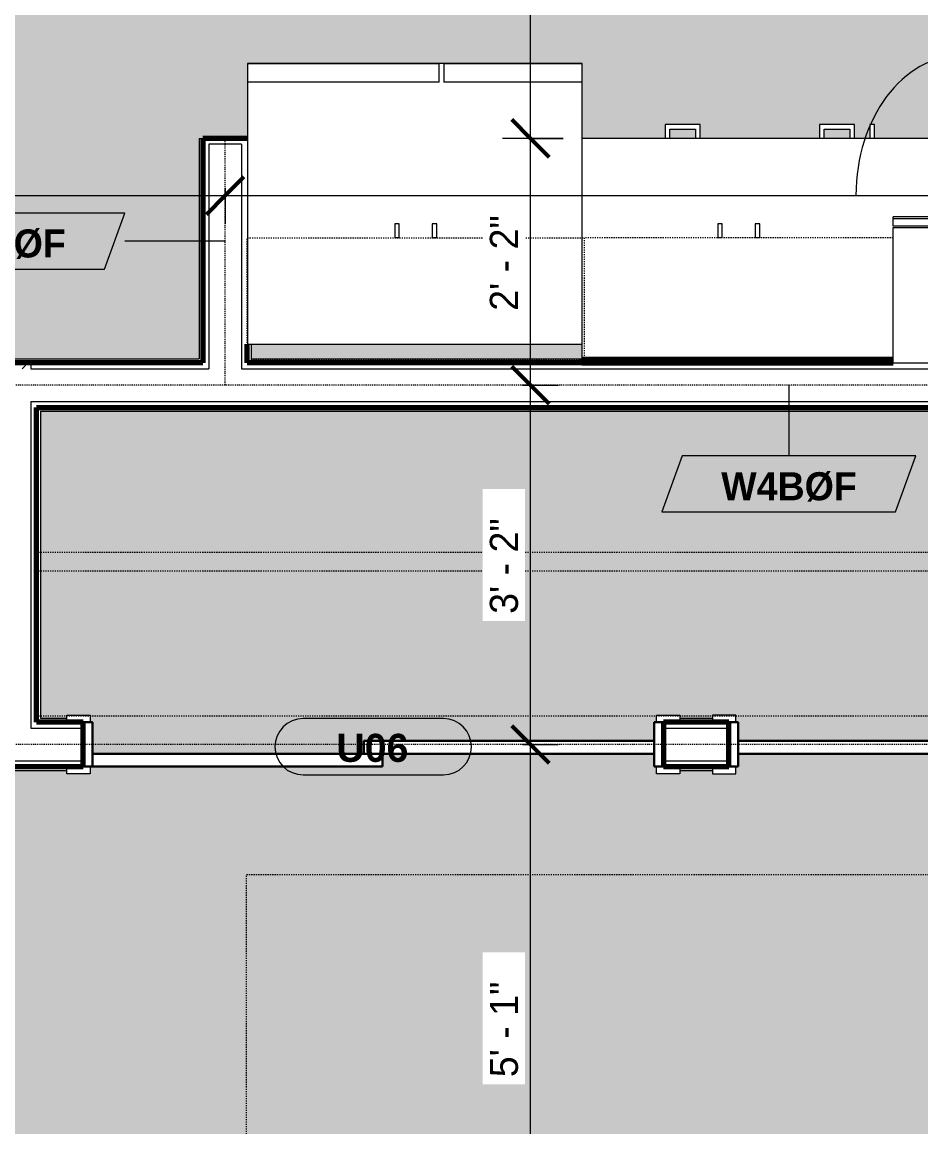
# Model space of a CAD drawing. Header units: inches. Extents: x -2533 to -979, y 116 to 10917.
# Drawn here: x -1735.8 to -1639.8, y 10509.1 to 10627.2 of the extents above; entities that cross this region are included whole.
import ezdxf

# ---------------------------------------------------------------- set-up
doc = ezdxf.new("R2010")
doc.units = ezdxf.units.IN
doc.header["$MEASUREMENT"] = 0
doc.linetypes.add('Dash', pattern=[0.25, 0.125, -0.125])
doc.linetypes.add('Dash 3_32_', pattern=[0.1875, 0.09375, -0.09375])
for name, color, linetype, lineweight in [('A-ANNO-DIMS', 211, 'Continuous', 9), ('A-ANNO-DIMS-32', 211, 'Continuous', 9), ('A-DETL-1', 90, 'Dash 3_32_', 18), ('A-DOOR', 31, 'Continuous', 18), ('A-DOOR-3', 31, 'Continuous', 30), ('A-DOOR-4', 31, 'Continuous', 9), ('A-DOOR-FRAM-3', 31, 'Continuous', 30), ('A-DOOR-IDEN', 31, 'Continuous', 9), ('A-WALL', 113, 'Continuous', 18), ('A-WALL-3', 113, 'Continuous', 70), ('A-WALL-4', 113, 'Continuous', 9), ('A-WALL-IDEN', 211, 'Continuous', 9), ('I-FURN', 30, 'Continuous', 9), ('I-FURN-HDLN', 30, 'Dash', 9), ('Q-CASE', 31, 'Continuous', 9), ('Q-CASE-1', 31, 'Dash', 9), ('Q-CASE-HDLN', 31, 'Dash', 9), ('Q-SPCQ', 91, 'Continuous', 9)]:
    doc.layers.add(name, color=color, linetype=linetype, lineweight=lineweight)
doc.layers.add('A-AREA-PATT-1', color=7, linetype='Continuous', lineweight=9, transparency=1)
doc.styles.add('Arial_B', font='arialbd.ttf', dxfattribs={"height": 3})
doc.styles.add('Century Gothic', font='ufonts.com_century-gothic.ttf', dxfattribs={"height": 3})
doc.styles.add('Century Gothic_B', font='GOTHICB.TTF', dxfattribs={"height": 3})
doc.dimstyles.new('OD_1__HACK_2', dxfattribs={"dimscale": 12, "dimtxt": 3.132505, "dimasz": 0.333333, "dimexe": 0.25, "dimexo": 0.166667, "dimgap": 0.041667, "dimtad": 1, "dimdec": 0, "dimzin": 3, "dimdsep": 46, "dimlunit": 4, "dimtxsty": 'Century Gothic', "dimblk1": 'OBLIQUE', "dimblk2": 'OBLIQUE', "dimsah": 1, "dimcen": 0.09, "dimdle": 0.25, "dimazin": 0, "dimtfac": 1, "dimtdec": 4, "dimtix": 1, "dimtmove": 0, "dimatfit": 3, "dimfxl": 1, "dimtvp": 1, "dimtfill": 1, "dimfrac": 2, "dimtolj": 1, "dimtzin": 0, "dimarcsym": 2})
doc.dimstyles.new('OD_1__HACK_2_1', dxfattribs={"dimscale": 12, "dimtxt": 3.132505, "dimasz": 0.333333, "dimexe": 0.25, "dimexo": 0.166667, "dimgap": 0.041667, "dimtad": 1, "dimdec": 0, "dimzin": 3, "dimdsep": 46, "dimlunit": 4, "dimtxsty": 'Century Gothic', "dimblk1": 'OBLIQUE', "dimblk2": 'OBLIQUE', "dimsah": 1, "dimcen": 0.09, "dimdle": 0.25, "dimazin": 0, "dimtfac": 1, "dimtdec": 4, "dimtix": 1, "dimtmove": 1, "dimatfit": 3, "dimfxl": 1, "dimtvp": 1, "dimtfill": 1, "dimfrac": 2, "dimtolj": 1, "dimtzin": 0, "dimarcsym": 2})

# ---------------------------------------------------------------- blocks, each defined once
blk = doc.blocks.new('Basic Wall _ INT - W4BØF - _5_8 GYP - 2X4 WOOD_BATT_ - 5_8 GYP_ - ___-2694515-2ND _ 3RD FLOOR - 2BD C - ADA TYPE B')
at = {"layer": 'A-WALL'}
for p, q in [((-2261.29, 10585.88), (-2108.72, 10585.88)), ((-2260.87, 10585.59), (-2109.14, 10585.59))]:
    blk.add_line(p, q, dxfattribs=at)
blk = doc.blocks.new('Basic Wall _ INT - W4BØF - _5_8 GYP - 2X4 WOOD_BATT_ - 5_8 GYP_ - ___-2694516-2ND _ 3RD FLOOR - 2BD C - ADA TYPE B')
at = {"layer": 'A-WALL'}
for p, q in [((-2268.22, 10591.17), (-2243.94, 10591.17)), ((-2243.53, 10590.88), (-2268.1, 10590.88)), ((-2203.03, 10590.88), (-2238.78, 10590.88)), ((-2238.36, 10591.17), (-2203.03, 10591.17))]:
    blk.add_line(p, q, dxfattribs=at)
at = {"layer": 'A-WALL', "flags": 128}
for points in [[(-2268.1, 10590.88), (-2268.11, 10590.9), (-2268.13, 10590.96), (-2268.17, 10591.05), (-2268.22, 10591.17)], [(-2268.07, 10590.8), (-2268.08, 10590.82), (-2268.09, 10590.84), (-2268.09, 10590.86), (-2268.1, 10590.87), (-2268.1, 10590.88), (-2268.1, 10590.88)]]:
    blk.add_lwpolyline(points, dxfattribs=at)
blk = doc.blocks.new('Basic Wall _ INT - W4BØF - _5_8 GYP - 2X4 WOOD_BATT_ - 5_8 GYP_ - ___-2694518-2ND _ 3RD FLOOR - 2BD C - ADA TYPE B')
at = {"layer": 'A-WALL'}
for p, q in [((-2260.87, 10552.77), (-2258.07, 10552.77)), ((-2192.57, 10552.77), (-2189.07, 10552.77)), ((-2258.07, 10552.48), (-2261.29, 10552.48)), ((-2189.07, 10552.48), (-2192.57, 10552.48))]:
    blk.add_line(p, q, dxfattribs=at)
blk = doc.blocks.new('Basic Wall _ INT - W4BØF - _5_8 GYP - 2X4 WOOD_BATT_ - 5_8 GYP_ - ___-2694517-2ND _ 3RD FLOOR - 2BD C - ADA TYPE B')
at = {"layer": 'A-WALL'}
for p, q in [((-2304.48, 10547.48), (-2258.07, 10547.48)), ((-2304.31, 10547.19), (-2258.07, 10547.19)), ((-2192.57, 10547.48), (-2189.07, 10547.48)), ((-2192.57, 10547.19), (-2189.07, 10547.19))]:
    blk.add_line(p, q, dxfattribs=at)
blk = doc.blocks.new('SLIDING - FLUSH - 6-0 x 6-8-3203587-2ND _ 3RD FLOOR - 2BD C - ADA TYPE B')
at = {"layer": 'A-DOOR-3'}
for p, q in [((1, 2.25), (-36, 2.25)), ((-36, 2.25), (-36, 0.875)), ((1, 0.875), (1, 2.25)), ((-36, 0.875), (1, 0.875)), ((36, 0.875), (-1, 0.875)), ((-1, 0.875), (-1, -0.5)), ((36, -0.5), (36, 0.875)), ((-1, -0.5), (36, -0.5))]:
    blk.add_line(p, q, dxfattribs=at)
at = {"layer": 'A-DOOR-4'}
for p, q in [((-36.25, 3), (-38.75, 3)), ((-38.75, 3), (-38.75, 2.25)), ((-36.25, 2.25), (-36.25, 3)), ((36.25, 3), (36.25, 2.25)), ((38.75, 3), (36.25, 3)), ((38.75, 2.25), (38.75, 3)), ((-38.75, 2.25), (-36.25, 2.25)), ((36.25, 2.25), (38.75, 2.25)), ((-36.25, -2.5), (-38.75, -2.5)), ((-38.75, -2.5), (-38.75, -3.25)), ((-38.75, -3.25), (-36.25, -3.25)), ((-36.25, -3.25), (-36.25, -2.5)), ((38.75, -2.5), (36.25, -2.5)), ((36.25, -2.5), (36.25, -3.25)), ((36.25, -3.25), (38.75, -3.25)), ((38.75, -3.25), (38.75, -2.5))]:
    blk.add_line(p, q, dxfattribs=at)
at = {"layer": 'A-DOOR-FRAM-3'}
for p, q in [((-36, 2.25), (-37, 2.25)), ((-37, 2.25), (-37, -2.5)), ((-36, -2.5), (-36, 2.25)), ((37, 2.25), (36, 2.25)), ((36, 2.25), (36, -2.5)), ((37, -2.5), (37, 2.25)), ((-37, -2.5), (-36, -2.5)), ((36, -2.5), (37, -2.5))]:
    blk.add_line(p, q, dxfattribs=at)
blk = doc.blocks.new('OD_CW_Closet - OD_CW_Closet-3211085-2ND _ 3RD FLOOR - 2BD C - ADA TYPE B')
at = {"layer": 'Q-CASE-HDLN'}
for p, q in [((0.74, 9), (153.3, 9)), ((153.3, 9), (153.3, -24)), ((0.74, -6.5), (153.3, -6.5)), ((0.74, -8.5), (153.3, -8.5)), ((153.3, -24), (0.74, -24))]:
    blk.add_line(p, q, dxfattribs=at)
blk = doc.blocks.new('SLIDING - FLUSH - 5-0 x 6-8-3203586-2ND _ 3RD FLOOR - 2BD C - ADA TYPE B')
at = {"layer": 'A-DOOR-3'}
for p, q in [((-1, -0.88), (-1, 0.5)), ((-1, 0.5), (30, 0.5)), ((30, 0.5), (30, -0.88)), ((-30, -2.25), (-30, -0.88)), ((-30, -0.88), (1, -0.88)), ((30, -0.88), (-1, -0.88)), ((1, -0.88), (1, -2.25)), ((1, -2.25), (-30, -2.25))]:
    blk.add_line(p, q, dxfattribs=at)
at = {"layer": 'A-DOOR-4'}
for p, q in [((-32.75, 3.25), (-30.25, 3.25)), ((-32.75, 2.5), (-32.75, 3.25)), ((-30.25, 2.5), (-32.75, 2.5)), ((-30.25, 3.25), (-30.25, 2.5)), ((30.25, 3.25), (32.75, 3.25)), ((30.25, 2.5), (30.25, 3.25)), ((32.75, 2.5), (30.25, 2.5)), ((32.75, 3.25), (32.75, 2.5)), ((-32.75, -2.25), (-30.25, -2.25)), ((-32.75, -3), (-32.75, -2.25)), ((-30.25, -2.25), (-30.25, -3)), ((30.25, -2.25), (32.75, -2.25)), ((30.25, -3), (30.25, -2.25)), ((32.75, -2.25), (32.75, -3)), ((-30.25, -3), (-32.75, -3)), ((32.75, -3), (30.25, -3))]:
    blk.add_line(p, q, dxfattribs=at)
at = {"layer": 'A-DOOR-FRAM-3'}
for p, q in [((-31, -2.25), (-31, 2.5)), ((-31, 2.5), (-30, 2.5)), ((-30, 2.5), (-30, -2.25)), ((30, 2.5), (31, 2.5)), ((30, -2.25), (30, 2.5)), ((31, 2.5), (31, -2.25)), ((-30, -2.25), (-31, -2.25)), ((31, -2.25), (30, -2.25))]:
    blk.add_line(p, q, dxfattribs=at)
blk = doc.blocks.new('Basic Wall _ INT - W4BØF - _5_8 GYP - 2X4 WOOD_BATT_ - 5_8 GYP_ - ___-2694529-2ND _ 3RD FLOOR - 2BD C - ADA TYPE B')
at = {"layer": 'A-WALL'}
for p, q in [((-2238.65, 10590.75), (-2238.65, 10592.75)), ((-2238.36, 10592.75), (-2238.36, 10591.17))]:
    blk.add_line(p, q, dxfattribs=at)
blk = doc.blocks.new('Basic Wall _ INT - W4BØF - _5_8 GYP - 2X4 WOOD_BATT_ - 5_8 GYP_ - ___-2694530-2ND _ 3RD FLOOR - 2BD C - ADA TYPE B')
at = {"layer": 'A-WALL'}
for p, q in [((-2243.94, 10614.75), (-2243.65, 10614.75)), ((-2243.94, 10614.75), (-2243.94, 10591.17)), ((-2243.65, 10614.75), (-2243.65, 10590.75)), ((-2243.65, 10614.75), (-2243.57, 10614.75)), ((-2243.57, 10614.75), (-2243.53, 10614.75))]:
    blk.add_line(p, q, dxfattribs=at)
blk = doc.blocks.new('Refrigerator_-_Side-by-Side_6047 - 36_ X 30_-345559-2ND _ 3RD FLOOR - 2BD C - ADA TYPE B')
at = {"layer": 'Q-SPCQ'}
for p, q in [((17.87, 14.42), (-17.88, 14.42)), ((-17.88, 14.42), (-17.88, -15.58)), ((17.87, -15.58), (17.87, 14.42)), ((-17.88, -13.58), (-3.13, -13.58)), ((-17.88, -13.58), (-17.88, -15.58)), ((-3.13, -15.58), (-3.13, -13.58)), ((-2.63, -13.58), (17.87, -13.58)), ((-2.63, -13.58), (-2.63, -15.58)), ((17.87, -15.58), (17.87, -13.58)), ((-17.88, -15.58), (17.87, -15.58)), ((-3.13, -15.58), (-17.88, -15.58)), ((17.87, -15.58), (-2.63, -15.58))]:
    blk.add_line(p, q, dxfattribs=at)
blk = doc.blocks.new('Bed-Standard - King 78_ x 80_-1379907-2ND _ 3RD FLOOR - 2BD C - ADA TYPE B')
at = {"layer": 'I-FURN-HDLN'}
for p, q in [((-64.31, 77.8), (73.69, 77.8)), ((-64.31, -38.2), (-64.31, 77.8))]:
    blk.add_line(p, q, dxfattribs=at)
blk = doc.blocks.new('Single Door 1 Drawer 211 - 211 Base Cabinet Single Door1 Drawer 12_-2709705-2ND _ 3RD FLOOR - 2BD C - ADA TYPE B')
at = {"layer": 'Q-CASE'}
for p, q in [((-3.39, 25.5), (-7.14, 25.5)), ((-7.14, 25.5), (-7.14, 24)), ((-6.64, 24), (-6.64, 25)), ((-6.64, 25), (-3.89, 25)), ((-3.89, 25), (-3.89, 24)), ((-3.39, 24), (-3.39, 25.5)), ((-1.27, 25.5), (-1.76, 25.5)), ((-1.76, 25.5), (-1.76, 24)), ((-1.27, 24), (-1.27, 25.5))]:
    blk.add_line(p, q, dxfattribs=at)
blk = doc.blocks.new('Base Cabinet 3 Drawer 230 - Base Cabinet 3 Drawer 230 21_-2578998-2ND _ 3RD FLOOR - 2BD C - ADA TYPE B')
at = {"layer": 'Q-CASE'}
for p, q in [((2.61, 25.5), (-1.14, 25.5)), ((-1.14, 25.5), (-1.14, 24)), ((-0.64, 24), (-0.64, 25)), ((-0.64, 25), (2.11, 25)), ((2.11, 25), (2.11, 24)), ((2.61, 24), (2.61, 25.5))]:
    blk.add_line(p, q, dxfattribs=at)
blk = doc.blocks.new('300 Series Wall Hung Cabinet_302 - 33_ X 36_-2610350-2ND _ 3RD FLOOR - 2BD C - ADA TYPE B')
at = {"layer": 'Q-CASE'}
for p, q in [((-2.25, -13.19), (-1.76, -13.19)), ((-2.25, -13.19), (-2.25, -14.69)), ((-1.76, -14.69), (-1.76, -13.19)), ((1.75, -13.19), (2.24, -13.19)), ((1.75, -13.19), (1.75, -14.69)), ((2.24, -14.69), (2.24, -13.19)), ((-2.25, -14.69), (-1.76, -14.69)), ((1.75, -14.69), (2.24, -14.69))]:
    blk.add_line(p, q, dxfattribs=at)
at = {"layer": 'Q-CASE-1'}
for p, q in [((16.5, -0.19), (-16.5, -0.19)), ((-16.5, -0.19), (-16.5, -13.19)), ((16.5, -13.19), (16.5, -0.19)), ((-16.5, -13.19), (16.5, -13.19))]:
    blk.add_line(p, q, dxfattribs=at)
blk = doc.blocks.new('300 Series Wall Hung Cabinet_302 - 18_ x 36_-2359323-2ND _ 3RD FLOOR - 2BD C - ADA TYPE B')
at = {"layer": 'Q-CASE'}
for p, q in [((-1.76, 14.69), (-2.25, 14.69)), ((-2.25, 14.69), (-2.25, 13.19)), ((-1.76, 13.19), (-1.76, 14.69)), ((2.24, 14.69), (1.75, 14.69)), ((1.75, 14.69), (1.75, 13.19)), ((2.24, 13.19), (2.24, 14.69)), ((-1.76, 13.19), (-2.25, 13.19)), ((2.24, 13.19), (1.75, 13.19))]:
    blk.add_line(p, q, dxfattribs=at)
at = {"layer": 'Q-CASE-1'}
for p, q in [((-18, 0.19), (-18, 13.19)), ((-18, 13.19), (18, 13.19)), ((18, 13.19), (18, 0.19)), ((18, 0.19), (-18, 0.19))]:
    blk.add_line(p, q, dxfattribs=at)
blk = doc.blocks.new('30quot_MicrowaveVent_11166 - 70cm miele oven-2322118-2ND _ 3RD FLOOR - 2BD C - ADA TYPE B')
at = {"layer": 'Q-CASE'}
for p, q in [((-14.2, -14.49), (-14.2, 0)), ((15.68, 0), (-14.2, 0)), ((15.68, 0), (15.68, -14.49)), ((15.68, -14.49), (-14.2, -14.49)), ((-14.2, -14.61), (15.68, -14.61)), ((-14.2, -15.39), (-14.2, -14.61)), ((15.68, -14.61), (15.68, -15.39)), ((-14.2, -15.6), (-14.2, -15.39)), ((-14.2, -15.39), (15.68, -15.39)), ((-14.2, -15.6), (15.68, -15.6)), ((7.69, -16.55), (7.69, -15.63)), ((8.88, -15.63), (8.88, -16.55)), ((15.68, -15.39), (15.68, -15.6)), ((7.69, -16.6), (8.88, -16.6))]:
    blk.add_line(p, q, dxfattribs=at)
blk = doc.blocks.new('Basic Wall _ INT - W4BØF - _5_8 GYP - 2X4 WOOD_BATT_ - 5_8 GYP_ - ___-3211094-2ND _ 3RD FLOOR - 2BD C - ADA TYPE B')
at = {"layer": 'A-WALL'}
for p, q in [((-2261.16, 10552.35), (-2261.16, 10586)), ((-2260.87, 10585.59), (-2260.87, 10552.77))]:
    blk.add_line(p, q, dxfattribs=at)
blk = doc.blocks.new('DIMBLOCK39-2ND _ 3RD FLOOR - 2BD C - ADA TYPE B')
at = {"layer": 'A-ANNO-DIMS-32', "lineweight": 50}
for p, q in [((-1681.46, 10549.98), (-1683.46, 10551.98)), ((-1681.46, 10549.98), (-1679.46, 10547.98)), ((-1681.46, 10489.34), (-1683.46, 10491.34)), ((-1681.46, 10489.34), (-1679.46, 10487.34))]:
    blk.add_line(p, q, dxfattribs=at)
at = {"layer": 'A-ANNO-DIMS-32'}
for p, q in [((-1682.29, 10549.98), (-1678.46, 10549.98)), ((-1681.46, 10549.98), (-1682.29, 10549.98)), ((-1681.46, 10489.34), (-1681.46, 10549.98)), ((-1740.81, 10489.34), (-1678.46, 10489.34)), ((-1681.46, 10489.34), (-1740.81, 10489.34))]:
    blk.add_line(p, q, dxfattribs=at)
at = {"layer": 'A-ANNO-DIMS-32', "color": 0, "insert": (-1685.81, 10514.41), "char_height": 3, "width": 12.5897, "attachment_point": 1, "rotation": 90, "line_spacing_factor": 0.984502, "style": 'Century Gothic', "bg_fill": 3, "box_fill_scale": 1.25, "bg_fill_color": 256, "bg_fill_true_color": 13158600, "bg_fill_transparency": 0}
blk.add_mtext('5\' - 1"', dxfattribs=at)
blk = doc.blocks.new('_Oblique')
at = {"color": 0, "linetype": 'ByBlock', "lineweight": -2}
blk.add_line((-0.5, -0.5), (0.5, 0.5), dxfattribs=at)
blk = doc.blocks.new('DIMBLOCK40-2ND _ 3RD FLOOR - 2BD C - ADA TYPE B')
at = {"layer": 'A-ANNO-DIMS-32', "lineweight": 50}
for p, q in [((-1681.46, 10588.38), (-1683.46, 10590.38)), ((-1681.46, 10588.38), (-1679.46, 10586.38)), ((-1681.46, 10549.98), (-1683.46, 10551.98)), ((-1681.46, 10549.98), (-1679.46, 10547.98))]:
    blk.add_line(p, q, dxfattribs=at)
at = {"layer": 'A-ANNO-DIMS-32'}
for p, q in [((-1682.29, 10588.38), (-1678.46, 10588.38)), ((-1681.46, 10588.38), (-1682.29, 10588.38)), ((-1681.46, 10549.98), (-1681.46, 10588.38)), ((-1682.29, 10549.98), (-1678.46, 10549.98)), ((-1681.46, 10549.98), (-1682.29, 10549.98))]:
    blk.add_line(p, q, dxfattribs=at)
at = {"layer": 'A-ANNO-DIMS-32', "color": 0, "insert": (-1685.81, 10563.93), "char_height": 3, "width": 12.5897, "attachment_point": 1, "rotation": 90, "line_spacing_factor": 0.984502, "style": 'Century Gothic', "bg_fill": 3, "box_fill_scale": 1.25, "bg_fill_color": 256, "bg_fill_true_color": 13158600, "bg_fill_transparency": 0}
blk.add_mtext('3\' - 2"', dxfattribs=at)
blk = doc.blocks.new('DIMBLOCK41-2ND _ 3RD FLOOR - 2BD C - ADA TYPE B')
at = {"layer": 'A-ANNO-DIMS-32', "lineweight": 50}
for p, q in [((-1681.46, 10614.75), (-1683.46, 10616.75)), ((-1681.46, 10614.75), (-1679.46, 10612.75)), ((-1681.46, 10588.38), (-1683.46, 10590.38)), ((-1681.46, 10588.38), (-1679.46, 10586.38))]:
    blk.add_line(p, q, dxfattribs=at)
at = {"layer": 'A-ANNO-DIMS-32'}
for p, q in [((-1677.97, 10614.75), (-1684.46, 10614.75)), ((-1681.46, 10588.38), (-1681.46, 10614.75)), ((-1681.46, 10614.75), (-1677.97, 10614.75)), ((-1682.29, 10588.38), (-1678.46, 10588.38)), ((-1681.46, 10588.38), (-1682.29, 10588.38))]:
    blk.add_line(p, q, dxfattribs=at)
at = {"layer": 'A-ANNO-DIMS-32', "color": 0, "insert": (-1685.81, 10596.32), "char_height": 3, "width": 12.5897, "attachment_point": 1, "rotation": 90, "line_spacing_factor": 0.984502, "style": 'Century Gothic', "bg_fill": 3, "box_fill_scale": 1.25, "bg_fill_color": 256, "bg_fill_true_color": 13158600, "bg_fill_transparency": 0}
blk.add_mtext('2\' - 2"', dxfattribs=at)
blk = doc.blocks.new('DIMBLOCK42-2ND _ 3RD FLOOR - 2BD C - ADA TYPE B')
at = {"layer": 'A-ANNO-DIMS-32', "lineweight": 50}
for p, q in [((-1681.46, 10662.75), (-1683.46, 10664.75)), ((-1681.46, 10662.75), (-1679.46, 10660.75)), ((-1681.46, 10614.75), (-1683.46, 10616.75)), ((-1681.46, 10614.75), (-1679.46, 10612.75))]:
    blk.add_line(p, q, dxfattribs=at)
at = {"layer": 'A-ANNO-DIMS-32'}
for p, q in [((-1682.29, 10662.75), (-1678.46, 10662.75)), ((-1681.46, 10662.75), (-1682.29, 10662.75)), ((-1681.46, 10614.75), (-1681.46, 10662.75)), ((-1677.97, 10614.75), (-1684.46, 10614.75)), ((-1681.46, 10614.75), (-1677.97, 10614.75))]:
    blk.add_line(p, q, dxfattribs=at)
at = {"layer": 'A-ANNO-DIMS-32', "color": 0, "insert": (-1685.81, 10633.51), "char_height": 3, "width": 12.5897, "attachment_point": 1, "rotation": 90, "line_spacing_factor": 0.984502, "style": 'Century Gothic', "bg_fill": 3, "box_fill_scale": 1.25, "bg_fill_color": 256, "bg_fill_true_color": 13158600, "bg_fill_transparency": 0}
blk.add_mtext('4\' - 0"', dxfattribs=at)
blk = doc.blocks.new('DIMBLOCK53-2ND _ 3RD FLOOR - 2BD C - ADA TYPE B')
at = {"layer": 'A-ANNO-DIMS-32', "lineweight": 50}
for p, q in [((-1822.86, 10608.63), (-1820.86, 10610.63)), ((-1714.09, 10608.63), (-1712.09, 10610.63)), ((-1822.86, 10608.63), (-1824.86, 10606.63)), ((-1714.09, 10608.63), (-1716.09, 10606.63))]:
    blk.add_line(p, q, dxfattribs=at)
at = {"layer": 'A-ANNO-DIMS-32'}
for p, q in [((-1822.86, 10609.46), (-1822.86, 10605.63)), ((-1822.86, 10608.63), (-1822.86, 10609.46)), ((-1714.09, 10609.46), (-1714.09, 10605.63)), ((-1714.09, 10608.63), (-1714.09, 10609.46)), ((-1822.86, 10608.63), (-1714.09, 10608.63))]:
    blk.add_line(p, q, dxfattribs=at)
at = {"layer": 'A-ANNO-DIMS-32', "color": 0, "insert": (-1773.72, 10612.98), "char_height": 3, "width": 12.5897, "attachment_point": 1, "line_spacing_factor": 0.984502, "style": 'Century Gothic', "bg_fill": 3, "box_fill_scale": 1.25, "bg_fill_color": 256, "bg_fill_true_color": 13158600, "bg_fill_transparency": 0}
blk.add_mtext('9\' - 1"', dxfattribs=at)
blk = doc.blocks.new('DIMBLOCK54-2ND _ 3RD FLOOR - 2BD C - ADA TYPE B')
at = {"layer": 'A-ANNO-DIMS-32', "lineweight": 50}
for p, q in [((-1714.09, 10608.63), (-1712.09, 10610.63)), ((-1579.29, 10608.63), (-1577.29, 10610.63)), ((-1714.09, 10608.63), (-1716.09, 10606.63)), ((-1579.29, 10608.63), (-1581.29, 10606.63))]:
    blk.add_line(p, q, dxfattribs=at)
at = {"layer": 'A-ANNO-DIMS-32'}
for p, q in [((-1579.29, 10590.38), (-1579.29, 10611.63)), ((-1714.09, 10609.46), (-1714.09, 10605.63)), ((-1714.09, 10608.63), (-1714.09, 10609.46)), ((-1714.09, 10608.63), (-1579.29, 10608.63)), ((-1579.29, 10608.63), (-1579.29, 10590.38))]:
    blk.add_line(p, q, dxfattribs=at)
blk.add_ellipse((-1635.51, 10608.63), major_axis=(0, 14.96), ratio=0.747706, start_param=0, end_param=1.570796, dxfattribs=at)
at = {"layer": 'A-ANNO-DIMS-32', "color": 0, "insert": (-1635.51, 10624.97), "char_height": 3, "width": 15.394, "attachment_point": 1, "line_spacing_factor": 0.984502, "style": 'Century Gothic', "bg_fill": 3, "box_fill_scale": 1.25, "bg_fill_color": 256, "bg_fill_true_color": 13158600, "bg_fill_transparency": 0}
blk.add_mtext('11\' - 3"', dxfattribs=at)
blk = doc.blocks.new('Door Tag - Type Mark-2601225-2ND _ 3RD FLOOR - 2BD C - ADA TYPE B')
at = {"layer": 'A-DOOR-IDEN'}
for p, q in [((0.234375, 0.09375), (-0.234375, 0.09375)), ((-0.234375, -0.09375), (0.234375, -0.09375))]:
    blk.add_line(p, q, dxfattribs=at)
for centre, start, end in [((-0.234375, 0), 90, 270), ((0.234375, 0), 270, 90)]:
    blk.add_arc(centre, 0.09375, start, end, dxfattribs=at)
blk = doc.blocks.new('Wall Tag - ONE-2663183-2ND _ 3RD FLOOR - 2BD C - ADA TYPE B')
at = {"layer": 'A-WALL-IDEN'}
for p, q in [((-0.3561, 0.0937), (-0.4244, -0.0937)), ((0.4244, 0.0937), (-0.3561, 0.0937)), ((0.3561, -0.0937), (0.4244, 0.0937)), ((-0.4244, -0.0937), (0.3561, -0.0937))]:
    blk.add_line(p, q, dxfattribs=at)

msp = doc.modelspace()

# ---------------------------------------------------------------- hatches: boundary and pattern name
at = {"layer": 'A-AREA-PATT-1'}
h = msp.add_hatch(color=256, dxfattribs=at)
h.paths.add_polyline_path([(-1741.98, 10590.35), (-1741.16, 10591.17), (-1716.88, 10591.17), (-1716.88, 10614.75), (-1711.72, 10614.75), (-1711.72, 10622.75), (-1675.97, 10622.75), (-1675.97, 10614.75), (-1667.09, 10614.75), (-1667.09, 10616.25), (-1663.34, 10616.25), (-1663.34, 10614.75), (-1650.59, 10614.75), (-1650.59, 10616.25), (-1646.84, 10616.25), (-1646.84, 10614.75), (-1645.22, 10614.75), (-1645.22, 10616.25), (-1644.73, 10616.25), (-1644.73, 10614.75), (-1604.09, 10614.75), (-1604.09, 10616.25), (-1600.34, 10616.25), (-1600.34, 10614.75), (-1583.09, 10614.75), (-1583.09, 10616.25), (-1579.34, 10616.25), (-1579.34, 10614.75), (-1562.09, 10614.75), (-1562.09, 10616.25), (-1558.34, 10616.25), (-1558.34, 10614.75), (-1550.11, 10614.75), (-1550.11, 10704.13), (-1585.74, 10704.13), (-1585.74, 10662.75), (-1595.15, 10662.75), (-1595.15, 10661.25), (-1598.9, 10661.25), (-1598.9, 10662.75), (-1616.15, 10662.75), (-1616.15, 10661.25), (-1619.9, 10661.25), (-1619.9, 10662.75), (-1628.53, 10662.75), (-1628.53, 10661.6), (-1661.53, 10661.6), (-1661.53, 10662.75), (-1662.15, 10662.75), (-1662.16, 10660.02), (-1662.18, 10659.98), (-1662.25, 10659.91), (-1662.35, 10659.88), (-1663.24, 10659.88), (-1663.24, 10659.63), (-1665.87, 10659.63), (-1665.87, 10659.38), (-1666.46, 10659.38), (-1666.46, 10659.63), (-1667.05, 10659.63), (-1667.05, 10659.38), (-1667.64, 10659.38), (-1667.64, 10659.63), (-1668.23, 10659.63), (-1668.23, 10659.38), (-1668.82, 10659.38), (-1668.82, 10659.63), (-1669.41, 10659.63), (-1669.41, 10659.38), (-1670, 10659.38), (-1670, 10659.63), (-1679.36, 10659.63), (-1679.36, 10659.38), (-1681.33, 10659.38), (-1681.33, 10659.63), (-1685.06, 10659.63), (-1685.06, 10659.88), (-1686, 10659.89), (-1686.09, 10659.94), (-1686.14, 10660.03), (-1686.15, 10660.08), (-1686.15, 10662.75), (-1702.78, 10662.75), (-1702.78, 10661.25), (-1706.53, 10661.25), (-1706.53, 10662.75), (-1723.28, 10662.75), (-1723.28, 10704.13), (-1767.64, 10704.13), (-1767.64, 10676.13), (-1764.26, 10676.13), (-1764.26, 10673.13), (-1764.85, 10673.13), (-1764.85, 10643.45), (-1769.61, 10638.69), (-1769.19, 10638.27), (-1771.31, 10636.15), (-1755.05, 10619.89), (-1756.47, 10618.48), (-1773.44, 10635.45), (-1772.02, 10636.86), (-1773.7, 10638.54), (-1781.93, 10630.31), (-1742.04, 10590.41)], flags=0)
h.paths.add_polyline_path([(-1692.19, 10591.17), (-1675.97, 10591.17), (-1675.97, 10592.75), (-1711.3, 10592.75), (-1711.3, 10591.17), (-1707.03, 10591.17)], flags=0)
h.paths.add_polyline_path([(-1603.13, 10614.75), (-1600.84, 10614.75), (-1600.84, 10615.76), (-1603.59, 10615.76), (-1603.59, 10614.75)], flags=0)
h.paths.add_polyline_path([(-1666.59, 10614.75), (-1663.84, 10614.75), (-1663.84, 10615.76), (-1666.59, 10615.76)], flags=0)
h.paths.add_polyline_path([(-1649.09, 10614.75), (-1647.34, 10614.75), (-1647.34, 10615.76), (-1650.09, 10615.76), (-1650.09, 10614.75)], flags=0)
h.paths.add_polyline_path([(-1579.84, 10614.75), (-1579.84, 10615.76), (-1582.59, 10615.76), (-1582.59, 10614.75), (-1580.84, 10614.75)], flags=0)
h.paths.add_polyline_path([(-1559.84, 10614.75), (-1558.84, 10614.75), (-1558.84, 10615.76), (-1561.59, 10615.76), (-1561.59, 10614.75), (-1560.59, 10614.75)], flags=0)
h.paths.add_polyline_path([(-1616.65, 10661.75), (-1616.65, 10662.75), (-1619.4, 10662.75), (-1619.4, 10661.75)], flags=0)
h.paths.add_polyline_path([(-1598.4, 10661.75), (-1595.65, 10661.75), (-1595.65, 10662.75), (-1598.4, 10662.75)], flags=0)
h.paths.add_polyline_path([(-1706.03, 10661.75), (-1703.27, 10661.75), (-1703.27, 10662.75), (-1706.03, 10662.75)], flags=0)
msp.add_hatch(color=256, dxfattribs=at).paths.add_polyline_path([(-1588.28, 10549.98), (-1587.27, 10549.98), (-1587.27, 10552.35), (-1587.02, 10552.35), (-1587.02, 10553.1), (-1584.52, 10553.1), (-1584.52, 10552.77), (-1582.08, 10552.77), (-1582.08, 10585.59), (-1733.81, 10585.59), (-1733.81, 10552.77), (-1731.02, 10552.77), (-1731.02, 10553.1), (-1728.52, 10553.1), (-1728.52, 10552.35), (-1728.27, 10552.35), (-1728.27, 10549.98), (-1699.27, 10549.98), (-1699.27, 10550.35), (-1668.27, 10550.35), (-1668.27, 10552.35), (-1668.02, 10552.35), (-1668.02, 10553.1), (-1665.52, 10553.1), (-1665.52, 10552.77), (-1662.02, 10552.77), (-1662.02, 10553.1), (-1659.52, 10553.1), (-1659.52, 10552.35), (-1659.27, 10552.35), (-1659.27, 10550.35), (-1622.27, 10550.35), (-1622.27, 10549.98), (-1603.13, 10549.98)], flags=0)
h = msp.add_hatch(color=256, dxfattribs=at)
h.paths.add_polyline_path([(-1632.81, 10420.04), (-1550.11, 10420.04), (-1550.11, 10547.19), (-1584.52, 10547.19), (-1584.52, 10546.85), (-1587.02, 10546.85), (-1587.02, 10547.6), (-1624.27, 10547.6), (-1624.27, 10548.98), (-1659.27, 10548.98), (-1659.27, 10547.6), (-1659.52, 10547.6), (-1659.52, 10546.85), (-1662.02, 10546.85), (-1662.02, 10547.19), (-1665.52, 10547.19), (-1665.52, 10546.85), (-1668.02, 10546.85), (-1668.02, 10547.6), (-1668.27, 10547.6), (-1668.27, 10548.98), (-1697.27, 10548.98), (-1697.27, 10547.6), (-1728.52, 10547.6), (-1728.52, 10546.85), (-1731.02, 10546.85), (-1731.02, 10547.19), (-1777.25, 10547.19), (-1777.61, 10546.83), (-1777.2, 10546.42), (-1779.32, 10544.3), (-1781.7, 10546.68), (-1805.74, 10522.64), (-1803.36, 10520.26), (-1805.48, 10518.14), (-1805.89, 10518.55), (-1807.06, 10517.37), (-1781.82, 10492.12), (-1740.02, 10492.12), (-1740.02, 10486.84), (-1739.44, 10486.84), (-1739.44, 10483.84), (-1742.81, 10483.84), (-1742.81, 10449.84), (-1739.44, 10449.84), (-1739.44, 10446.84), (-1740.02, 10446.84), (-1740.02, 10420.04), (-1675.8, 10420.04)], flags=0)
h.paths.add_polyline_path([(-1675.8, 10420.05), (-1675.8, 10500.05), (-1597.8, 10500.05), (-1597.8, 10420.05), (-1632.81, 10420.05)], flags=0)
h.paths.add_polyline_path([(-1696.73, 10420.55), (-1696.73, 10438.55), (-1678.73, 10438.55), (-1678.73, 10420.55), (-1692.19, 10420.55)], flags=0)
h.paths.add_polyline_path([(-1579.29, 10420.55), (-1594.8, 10420.55), (-1594.8, 10438.55), (-1576.8, 10438.55), (-1576.8, 10420.55)], flags=0)
h.paths.add_polyline_path([(-1728.27, 10548.98), (-1699.27, 10548.98), (-1699.27, 10549.98), (-1728.27, 10549.98)], flags=0)
h.paths.add_polyline_path([(-1622.27, 10548.98), (-1587.27, 10548.98), (-1587.27, 10549.98), (-1622.27, 10549.98)], flags=0)

# ---------------------------------------------------------------- linework, layer by layer
at = {"layer": 'A-DETL-1'}
for p, q in [((-1714.09, 10588.38), (-1714.09, 10614.75)), ((-1549.74, 10614.75), (-1675.97, 10614.75)), ((-1549.11, 10588.38), (-1740.01, 10588.38)), ((-1549.11, 10549.98), (-1778.41, 10549.98))]:
    msp.add_line(p, q, dxfattribs=at)
at = {"layer": 'A-WALL'}
for p, q in [((-1712.34, 10614.13), (-1715.84, 10614.13)), ((-1715.84, 10614.13), (-1715.84, 10590.13)), ((-1712.34, 10614.13), (-1712.34, 10590.13)), ((-1735.78, 10590.13), (-1735.16, 10590.75)), ((-1734.85, 10590.75), (-1734.85, 10590.13)), ((-1734.85, 10590.13), (-1715.84, 10590.13)), ((-1712.34, 10590.13), (-1549.74, 10590.13)), ((-1734.85, 10586.63), (-1581.04, 10586.63)), ((-1734.85, 10586.63), (-1734.85, 10551.73)), ((-1734.85, 10551.73), (-1729.27, 10551.73)), ((-1667.27, 10551.73), (-1660.27, 10551.73)), ((-1777.68, 10548.23), (-1729.27, 10548.23)), ((-1667.27, 10548.23), (-1660.27, 10548.23))]:
    msp.add_line(p, q, dxfattribs=at)
at = {"layer": 'A-WALL-3'}
for p, q in [((-1711.72, 10614.75), (-1716.47, 10614.75)), ((-1716.47, 10614.75), (-1716.47, 10590.75)), ((-1711.72, 10590.75), (-1711.72, 10592.75)), ((-1716.47, 10590.75), (-1740.99, 10590.75)), ((-1642.72, 10590.75), (-1711.72, 10590.75)), ((-1642.72, 10591.13), (-1675.97, 10591.13)), ((-1675.97, 10591.13), (-1675.97, 10590.75)), ((-1675.97, 10590.75), (-1642.72, 10590.75)), ((-1734.23, 10586), (-1581.66, 10586)), ((-1734.23, 10552.35), (-1734.23, 10586)), ((-1729.27, 10552.35), (-1734.23, 10552.35)), ((-1729.27, 10547.6), (-1729.27, 10552.35)), ((-1660.27, 10552.35), (-1667.27, 10552.35)), ((-1667.27, 10552.35), (-1667.27, 10547.6)), ((-1660.27, 10547.6), (-1660.27, 10552.35)), ((-1777.42, 10547.6), (-1729.27, 10547.6)), ((-1667.27, 10547.6), (-1660.27, 10547.6))]:
    msp.add_line(p, q, dxfattribs=at)
at = {"layer": 'A-WALL-4'}
for p, q in [((-1550.11, 10614.75), (-1675.97, 10614.75)), ((-1675.97, 10592.75), (-1675.97, 10591.13))]:
    msp.add_line(p, q, dxfattribs=at)

# ---------------------------------------------------------------- block references
at = {"layer": 'A-DOOR'}
msp.add_blockref('SLIDING - FLUSH - 5-0 x 6-8-3203586-2ND _ 3RD FLOOR - 2BD C - ADA TYPE B', (-1698.27, 10549.85), dxfattribs=at)
at = {"layer": 'A-DOOR', "rotation": 180}
msp.add_blockref('SLIDING - FLUSH - 6-0 x 6-8-3203587-2ND _ 3RD FLOOR - 2BD C - ADA TYPE B', (-1623.27, 10549.85), dxfattribs=at)
at = {"layer": 'A-WALL'}
for name in ['Basic Wall _ INT - W4BØF - _5_8 GYP - 2X4 WOOD_BATT_ - 5_8 GYP_ - ___-2694530-2ND _ 3RD FLOOR - 2BD C - ADA TYPE B', 'Basic Wall _ INT - W4BØF - _5_8 GYP - 2X4 WOOD_BATT_ - 5_8 GYP_ - ___-2694529-2ND _ 3RD FLOOR - 2BD C - ADA TYPE B', 'Basic Wall _ INT - W4BØF - _5_8 GYP - 2X4 WOOD_BATT_ - 5_8 GYP_ - ___-2694516-2ND _ 3RD FLOOR - 2BD C - ADA TYPE B', 'Basic Wall _ INT - W4BØF - _5_8 GYP - 2X4 WOOD_BATT_ - 5_8 GYP_ - ___-2694515-2ND _ 3RD FLOOR - 2BD C - ADA TYPE B', 'Basic Wall _ INT - W4BØF - _5_8 GYP - 2X4 WOOD_BATT_ - 5_8 GYP_ - ___-3211094-2ND _ 3RD FLOOR - 2BD C - ADA TYPE B', 'Basic Wall _ INT - W4BØF - _5_8 GYP - 2X4 WOOD_BATT_ - 5_8 GYP_ - ___-2694518-2ND _ 3RD FLOOR - 2BD C - ADA TYPE B', 'Basic Wall _ INT - W4BØF - _5_8 GYP - 2X4 WOOD_BATT_ - 5_8 GYP_ - ___-2694517-2ND _ 3RD FLOOR - 2BD C - ADA TYPE B']:
    msp.add_blockref(name, (527.06, 0), dxfattribs=at)
at = {"layer": 'A-WALL-IDEN', "xscale": 31.99999999999999, "yscale": 31.99999999999999, "zscale": 31.99999999999999}
msp.add_blockref('Wall Tag - ONE-2663183-2ND _ 3RD FLOOR - 2BD C - ADA TYPE B', (-1653.87, 10577.82), dxfattribs=at)
at = {"layer": 'I-FURN'}
msp.add_blockref('Bed-Standard - King 78_ x 80_-1379907-2ND _ 3RD FLOOR - 2BD C - ADA TYPE B', (-1647.49, 10458.26), dxfattribs=at)
at = {"layer": 'Q-CASE'}
for name, p in [('Base Cabinet 3 Drawer 230 - Base Cabinet 3 Drawer 230 21_-2578998-2ND _ 3RD FLOOR - 2BD C - ADA TYPE B', (-1665.95, 10590.75)), ('Single Door 1 Drawer 211 - 211 Base Cabinet Single Door1 Drawer 12_-2709705-2ND _ 3RD FLOOR - 2BD C - ADA TYPE B', (-1643.45, 10590.75)), ('300 Series Wall Hung Cabinet_302 - 18_ x 36_-2359323-2ND _ 3RD FLOOR - 2BD C - ADA TYPE B', (-1693.72, 10590.94))]:
    msp.add_blockref(name, p, dxfattribs=at)
at = {"layer": 'Q-CASE', "rotation": 180}
for name, p in [('30quot_MicrowaveVent_11166 - 70cm miele oven-2322118-2ND _ 3RD FLOOR - 2BD C - ADA TYPE B', (-1627.04, 10590.75)), ('300 Series Wall Hung Cabinet_302 - 33_ X 36_-2610350-2ND _ 3RD FLOOR - 2BD C - ADA TYPE B', (-1659.22, 10590.94)), ('OD_CW_Closet - OD_CW_Closet-3211085-2ND _ 3RD FLOOR - 2BD C - ADA TYPE B', (-1580.93, 10562))]:
    msp.add_blockref(name, p, dxfattribs=at)
at = {"layer": 'Q-SPCQ', "rotation": 180}
msp.add_blockref('Refrigerator_-_Side-by-Side_6047 - 36_ X 30_-345559-2ND _ 3RD FLOOR - 2BD C - ADA TYPE B', (-1693.84, 10607.18), dxfattribs=at)

# ---------------------------------------------------------------- texts
at = {"layer": 'A-WALL-IDEN', "insert": (-1661.09, 10579.07), "char_height": 3, "width": 17.372, "attachment_point": 1, "style": 'Century Gothic_B'}
msp.add_mtext('W4BØF', dxfattribs=at)

# ---------------------------------------------------------------- next in the draw order: dimensions: what is measured, and where the dimension line sits
at = {"layer": 'A-ANNO-DIMS'}
dim = msp.add_linear_dim(base=(-1714.09, 10608.63), p1=(-1822.86, 10611.46), p2=(-1714.09, 10611.46), dimstyle='OD_1__HACK_2', override={"dimpost": '<>', "dimfxl": 108.772998}, dxfattribs=at)
dim.commit()
dim.dimension.update_dxf_attribs({"geometry": 'DIMBLOCK53-2ND _ 3RD FLOOR - 2BD C - ADA TYPE B', "text_midpoint": (-1768.48, 10610.71)})
dim = msp.add_linear_dim(base=(-1681.46, 10549.98), p1=(-1742.81, 10489.34), p2=(-1684.29, 10549.98), angle=90, dimstyle='OD_1__HACK_2', override={"dimpost": '<>', "dimfxl": 84.277165}, dxfattribs=at)
dim.commit()
dim.dimension.update_dxf_attribs({"geometry": 'DIMBLOCK39-2ND _ 3RD FLOOR - 2BD C - ADA TYPE B', "text_midpoint": (-1683.5, 10519.66)})

# ---------------------------------------------------------------- next in the draw order: block references
at = {"layer": 'A-DOOR-IDEN', "xscale": 31.99999999999999, "yscale": 31.99999999999999, "zscale": 31.99999999999999}
msp.add_blockref('Door Tag - Type Mark-2601225-2ND _ 3RD FLOOR - 2BD C - ADA TYPE B', (-1698.27, 10549.73), dxfattribs=at)
at = {"layer": 'A-WALL-IDEN', "xscale": 31.99999999999999, "yscale": 31.99999999999999, "zscale": 31.99999999999999}
msp.add_blockref('Wall Tag - ONE-2663183-2ND _ 3RD FLOOR - 2BD C - ADA TYPE B', (-1738.38, 10603.77), dxfattribs=at)

# ---------------------------------------------------------------- next in the draw order: texts
at = {"layer": 'A-DOOR-IDEN', "insert": (-1702.2, 10551.11), "char_height": 3, "width": 9.393, "attachment_point": 1, "style": 'Arial_B'}
msp.add_mtext('U06', dxfattribs=at)
at = {"layer": 'A-WALL-IDEN', "insert": (-1745.6, 10605.02), "char_height": 3, "width": 17.372, "attachment_point": 1, "style": 'Century Gothic_B'}
msp.add_mtext('W4BØF', dxfattribs=at)

# ---------------------------------------------------------------- next in the draw order: dimensions: what is measured, and where the dimension line sits
at = {"layer": 'A-ANNO-DIMS'}
dim = msp.add_linear_dim(base=(-1681.46, 10588.38), p1=(-1684.29, 10549.98), p2=(-1684.29, 10588.38), angle=90, dimstyle='OD_1__HACK_2', override={"dimpost": '<>', "dimfxl": 38.4}, dxfattribs=at)
dim.commit()
dim.dimension.update_dxf_attribs({"geometry": 'DIMBLOCK40-2ND _ 3RD FLOOR - 2BD C - ADA TYPE B', "text_midpoint": (-1683.54, 10569.18)})

# ---------------------------------------------------------------- next in the draw order: dimensions: what is measured, and where the dimension line sits
dim = msp.add_linear_dim(base=(-1681.46, 10614.75), p1=(-1684.29, 10588.38), p2=(-1675.97, 10614.75), angle=90, dimstyle='OD_1__HACK_2', override={"dimpost": '<>', "dimfxl": 27.656951}, dxfattribs=at)
dim.commit()
dim.dimension.update_dxf_attribs({"geometry": 'DIMBLOCK41-2ND _ 3RD FLOOR - 2BD C - ADA TYPE B', "text_midpoint": (-1683.5, 10601.57)})

# ---------------------------------------------------------------- next in the draw order: dimensions: what is measured, and where the dimension line sits
dim = msp.add_linear_dim(base=(-1681.46, 10662.75), p1=(-1675.97, 10614.75), p2=(-1684.29, 10662.75), angle=90, dimstyle='OD_1__HACK_2', override={"dimpost": '<>', "dimfxl": 48.716181}, dxfattribs=at)
dim.commit()
dim.dimension.update_dxf_attribs({"geometry": 'DIMBLOCK42-2ND _ 3RD FLOOR - 2BD C - ADA TYPE B', "text_midpoint": (-1683.54, 10638.75)})

# ---------------------------------------------------------------- next in the draw order: dimensions: what is measured, and where the dimension line sits
dim = msp.add_linear_dim(base=(-1579.29, 10608.63), p1=(-1714.09, 10611.46), p2=(-1579.29, 10588.38), dimstyle='OD_1__HACK_2_1', override={"dimpost": '<>', "dimfxl": 136.763633}, dxfattribs=at)
dim.commit()
dim.dimension.update_dxf_attribs({"geometry": 'DIMBLOCK54-2ND _ 3RD FLOOR - 2BD C - ADA TYPE B', "text_midpoint": (-1627.81, 10622.97), "dimtype": 160})

# ---------------------------------------------------------------- next in the draw order: linework, layer by layer
at = {"layer": 'A-WALL-IDEN'}
for p, q in [((-1714.09, 10603.77), (-1724.8, 10603.77)), ((-1653.87, 10588.38), (-1653.87, 10580.82))]:
    msp.add_line(p, q, dxfattribs=at)

doc.saveas('drawing.dxf')
